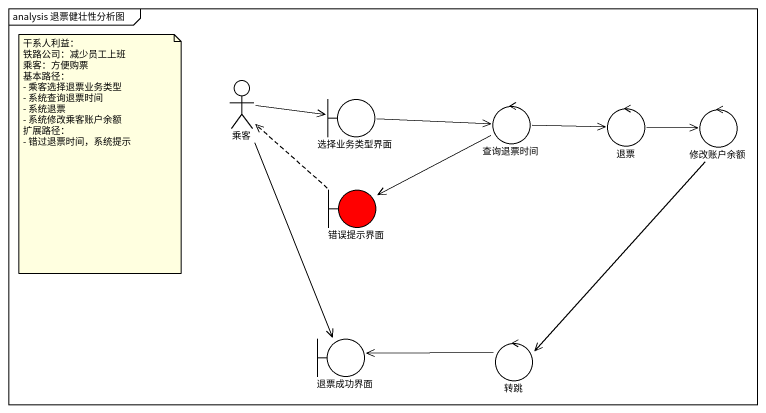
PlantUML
@startuml
mainframe analysis 退票健壮性分析图
actor 乘客
boundary 选择业务类型界面
control 查询退票时间
control 退票
control 修改账户余额
boundary 错误提示界面 #FF0000
boundary 退票成功界面
control 转跳
乘客 -right-> 选择业务类型界面
乘客 --> 退票成功界面
选择业务类型界面 -right-> 查询退票时间
查询退票时间 -right-> 退票
查询退票时间 -left-> 错误提示界面
退票 -right-> 修改账户余额
修改账户余额 --> 转跳
错误提示界面 .up.> 乘客
转跳 -left-> 退票成功界面
note as N1
  干系人利益：
  铁路公司：减少员工上班
  乘客：方便购票
  基本路径：
  - 乘客选择退票业务类型
  - 系统查询退票时间
  - 系统退票
  - 系统修改乘客账户余额
  扩展路径：
  - 错过退票时间，系统提示
end note
@enduml
